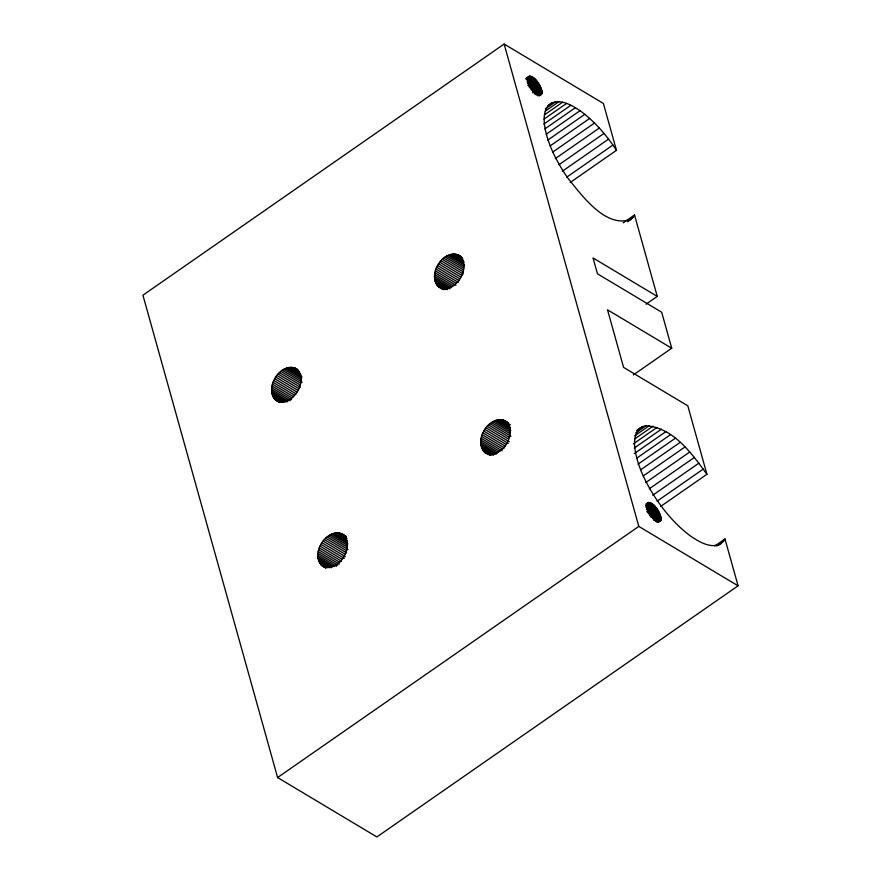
<?xml version="1.0" encoding="UTF-8"?>
<svg xmlns="http://www.w3.org/2000/svg" width="881" height="881" viewBox="0 0 881 881"><rect width="100%" height="100%" fill="white"/><g stroke="black" fill="none" stroke-linecap="round" stroke-linejoin="round"><path stroke-width="1.32" d="M295.399 368.203C310.354 378.929 292.536 408.619 276.05 400.359C262.846 388.202 281.601 359.503 297.745 369.602M341.641 533.787C356.585 544.513 338.767 574.203 322.281 565.943C308.251 552.894 330.177 522.598 346.31 536.584M458.296 254.939C473.251 265.677 455.433 295.355 438.947 287.107C425.743 274.949 444.498 246.24 460.631 256.338M504.527 420.523C519.482 431.25 501.663 460.939 485.178 452.68C471.544 440.126 491.895 410.502 508.029 422.616M541.991 93.298C542.509 87.571 533.181 71.537 527.323 77.98C526.805 83.706 536.133 99.74 541.991 93.298L538.61 95.655M661.036 519.647C661.543 513.92 652.215 497.886 646.357 504.328C645.85 510.055 655.178 526.089 661.036 519.647L657.644 522.004M627.591 221.704L630.972 219.347L634.529 214.986L657.259 296.401L645.993 304.231M719.171 544.876L723.554 541.253L724.986 538.952L738.069 585.81L376.87 836.95L277.603 777.538L142.931 295.19L504.13 44.05L603.397 103.462L616.469 150.31L570.194 182.488M525.935 78.398L529.327 76.041M526.508 78.431L529.888 76.074M526.001 79.345L530.516 76.207M526.662 79.587L531.177 76.449M527.367 79.929L531.882 76.79M526.97 81.162L532.62 77.231M527.73 81.691L533.368 77.759M527.367 83.089L534.139 78.376M528.137 83.783L534.91 79.081M527.785 85.336L535.692 79.841M528.545 86.173L536.452 80.678M529.283 87.065L537.19 81.57M529.999 87.99L537.906 82.495M530.681 88.959L538.588 83.464M531.32 89.95L539.216 84.455M533.027 90.159L539.8 85.457M532.432 91.954L540.328 86.459M532.895 92.946L540.802 87.45M534.426 93.144L541.198 88.43M534.756 94.091L541.529 89.377M536.133 94.201L541.782 90.28M536.309 95.06L541.958 91.128M537.531 95.071L542.046 91.921M537.542 95.787L542.057 92.648M539.59 95.434L541.848 93.86M539.359 95.908L541.617 94.333M548.015 105.731C557.607 96.833 571.185 104.751 580.05 110.72C594.697 121.303 606.591 135.289 616.469 150.31M545.361 108.881L555.515 101.822M545.339 111.116L558.884 101.7M544.535 114.794L562.596 102.229M544.04 119.111L566.615 103.418M543.808 124.078L570.899 105.246M544.921 128.879L575.392 107.691M546.187 134.264L580.05 110.72M547.575 140.222L584.83 114.321M550.162 145.905L589.664 118.428M552.75 152.061L594.51 123.021M555.283 158.635L599.311 128.031M558.862 164.802L604.014 133.405M562.287 171.277L608.573 139.099M566.648 177.213L612.923 145.035M623.241 222.838L634.529 214.986M627.459 221.219L633.098 217.288M633.351 374.921L671.729 348.237L661.686 312.237L597.461 273.793L593.034 257.957L657.259 296.401M635.807 432.846L645.971 425.776C673.547 427.582 691.948 453.77 706.925 474.275L660.651 506.454M634.661 435.864L649.341 425.655M634.992 438.749L653.052 426.195M633.362 443.87L657.072 427.384M634.265 448.044L661.356 429.212M634.243 453.627L665.849 431.657M636.644 458.23L670.507 434.685M638.031 464.177L675.275 438.286M640.608 469.859L680.121 442.394M643.196 476.015L684.955 446.986M645.74 482.601L689.757 451.997M649.319 488.768L694.47 457.371M652.744 495.232L699.018 463.065M646.103 503.954L648.361 502.39M646.676 503.987L648.934 502.423M646.169 504.912L649.55 502.555M645.696 505.936L650.222 502.798M646.401 506.278L650.916 503.139M646.004 507.511L651.654 503.58M646.764 508.04L652.414 504.108M657.094 501.179L703.379 469M646.401 509.438L653.173 504.725M647.183 510.132L653.955 505.43M646.819 511.696L654.726 506.201M647.59 512.522L655.486 507.027M648.328 513.414L656.235 507.919M649.044 514.339L656.94 508.844M649.715 515.308L657.622 509.813M650.354 516.299L658.261 510.804M650.938 517.301L658.845 511.806M277.603 777.538L638.802 526.398L738.069 585.81M652.601 517.521L659.373 512.808M653.063 518.513L659.836 513.799M653.46 519.493L660.243 514.779M653.79 520.44L660.563 515.726M655.178 520.55L660.816 516.629M655.343 521.409L660.992 517.477M656.576 521.42L661.091 518.27M656.587 522.136L661.102 518.997M658.625 521.783L660.882 520.208M658.404 522.257L660.662 520.682M714.821 546.022L724.986 538.952M716.782 545.967L723.554 541.253M552.53 102.592C542.443 107.372 543.555 120.796 545.339 129.97C549.226 147.523 557.882 163.635 568.014 178.336C581.834 195.175 605.533 228.653 630.972 219.347M721.429 543.313C711.474 549.326 699.767 542.156 691.332 536.606C676.41 525.825 664.373 511.52 654.352 496.179C645.277 481.676 637.37 465.895 634.948 448.781C633.56 440.104 635.366 427.274 645.971 425.776M671.729 348.237L607.505 309.793L623.583 367.388L687.819 405.822L706.925 474.275M457.041 254.422L461.71 257.219M455.686 254.08L462.701 258.276M454.277 253.937L462.448 258.827M452.801 253.981L463.307 260.269M451.292 254.213L464.133 261.899M449.75 254.631L463.769 263.023M448.209 255.248L464.562 265.027M446.678 256.03L464.199 266.514M445.18 256.977L463.869 268.154M443.727 258.089L463.571 269.96M442.328 259.333L463.34 271.921M440.996 260.721L463.186 274.002M439.762 262.23L461.952 275.511M438.639 263.826L460.829 277.108M437.626 265.511L459.805 278.792M436.734 267.262L458.924 280.543M435.985 269.057L458.175 282.338M435.379 270.874L456.402 283.462M434.928 272.703L455.94 285.29M434.63 274.52L453.308 285.697M434.487 276.293L452.008 286.777M434.509 278.011L450.863 287.801M434.696 279.662L449.872 288.748M435.038 281.226L447.878 288.913M435.533 282.669L447.207 289.662M436.183 284.001L445.522 289.596M436.976 285.191L443.98 289.386M437.901 286.226L443.738 289.717M438.947 287.107L442.449 289.199M503.271 420.006L507.941 422.792M501.917 419.664L510.099 424.554M500.507 419.521L509.846 425.105M499.031 419.565L509.537 425.853M497.523 419.797L510.363 427.483M495.981 420.215L510 428.607M494.439 420.821L510.793 430.611M492.92 421.603L510.429 432.086M491.411 422.561L510.099 433.738M489.957 423.662L510.969 436.249M488.559 424.917L509.57 437.505M487.226 426.305L508.249 438.881M485.993 427.803L509.35 441.788M484.869 429.41L508.227 443.385M483.856 431.095L506.046 444.376M482.964 432.846L505.154 446.127M482.215 434.641L504.406 447.922M481.61 436.458L502.633 449.046M481.158 438.286L502.17 450.863M480.861 440.093L499.538 451.281M480.718 441.877L498.239 452.36M480.74 443.595L497.093 453.385M480.927 445.246L496.102 454.332M481.268 446.799L494.109 454.497M481.764 448.253L493.437 455.246M482.414 449.585L491.752 455.169M483.206 450.775L490.21 454.959M484.132 451.81L489.968 455.301M485.178 452.68L487.512 454.078M294.144 367.685L297.646 369.778M292.8 367.344L298.637 370.835M291.38 367.201L299.551 372.09M289.904 367.245L300.421 373.533M288.395 367.476L301.247 375.163M286.865 367.895L302.04 376.98M285.323 368.5L301.665 378.29M283.792 369.282L301.302 379.766M282.283 370.24L302.139 382.123M280.83 371.341L300.685 383.224M279.431 372.597L300.454 385.184M278.11 373.985L300.3 387.266M276.876 375.482L299.066 388.763M275.742 377.09L297.932 390.371M274.729 378.775L296.919 392.056M273.848 380.526L296.027 393.807M273.088 382.321L294.111 394.897M272.482 384.138L293.505 396.725M272.031 385.966L291.886 397.849M271.733 387.772L291.589 399.655M271.59 389.556L290.278 400.734M271.612 391.274L287.966 401.064M271.8 392.926L286.986 402.011M272.141 394.479L284.992 402.177M272.636 395.932L283.153 402.221M273.286 397.265L281.468 402.154M274.079 398.454L279.916 401.945M275.004 399.489L279.673 402.287M276.05 400.359L279.552 402.463M340.374 533.258L346.211 536.76M339.031 532.928L346.035 537.124M337.61 532.774L346.96 538.368M336.135 532.818L346.651 539.117M334.626 533.06L347.477 540.747M333.095 533.479L347.103 541.87M331.553 534.084L347.896 543.874M330.023 534.866L347.543 545.35M328.514 535.813L347.202 547.002M327.06 536.925L348.083 549.502M325.662 538.181L346.685 550.757M324.34 539.568L346.53 552.85M323.107 541.066L345.297 554.347M321.972 542.674L345.33 556.649M320.959 544.359L344.317 558.334M320.078 546.11L342.257 559.391M319.318 547.905L341.509 561.186M318.713 549.722L339.736 562.298M318.261 551.55L339.284 564.126M317.964 553.356L337.819 565.239M317.821 555.129L336.509 566.318M317.854 556.858L334.196 566.637M318.03 558.51L332.049 566.89M318.371 560.063L331.223 567.749M318.878 561.516L329.384 567.805M319.517 562.838L327.699 567.738M320.31 564.027L326.146 567.529M321.235 565.073L325.904 567.871M322.281 565.943L325.783 568.047M504.13 44.05L638.802 526.398M640.421 427.979L637.051 430.335L640.421 427.979M642.987 426.558L637.348 430.468L642.987 426.558"/></g></svg>
